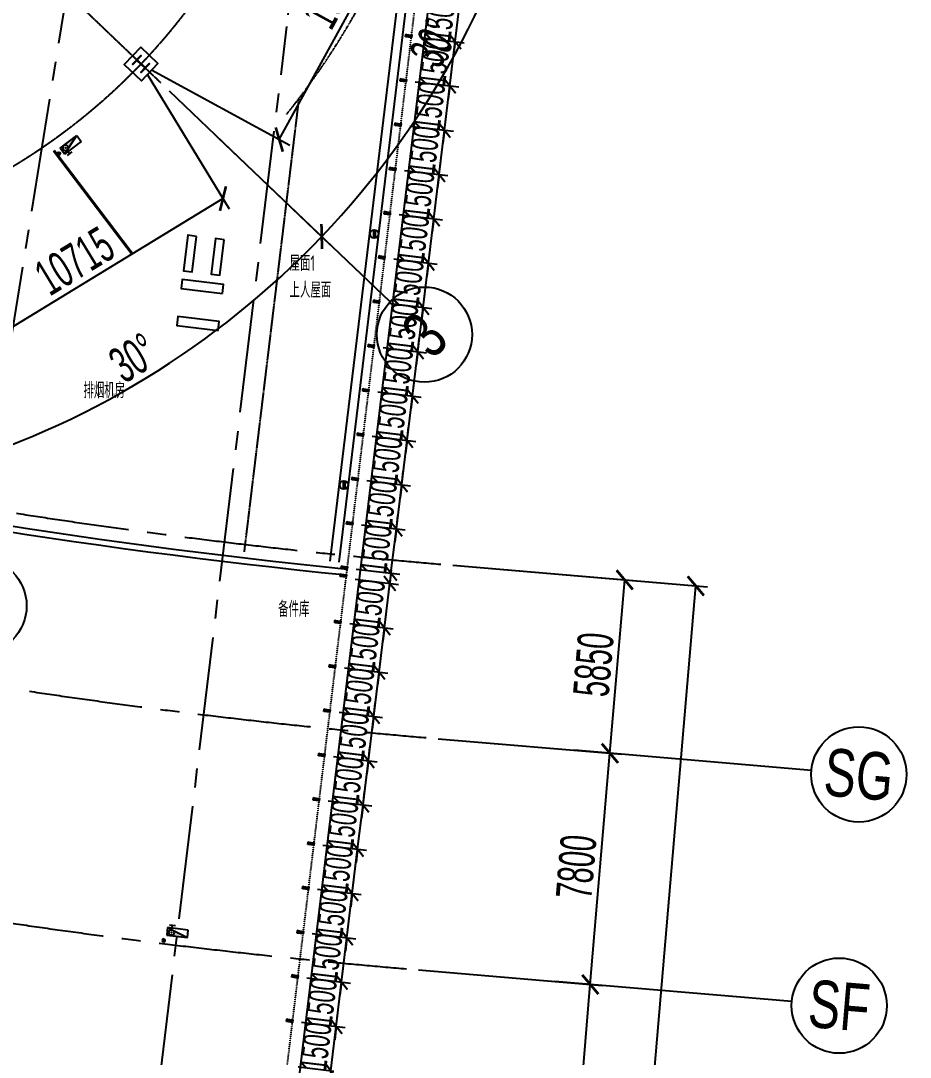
# Model space of a CAD drawing. Extents: x -668578 to 2331563, y -1202445 to 1620273.
# Drawn here: x 568877 to 598792, y 67310 to 102154 of the extents above; entities that cross this region are included whole.
import ezdxf
from ezdxf.enums import TextEntityAlignment as Align

# ---------------------------------------------------------------- set-up
doc = ezdxf.new("R2010")
doc.units = 0
for name, pattern in [('CENTER2', [28.575, 19.05, -3.175, 3.175, -3.175]), ('CONTINOUS', [0]), ('DASH', [0.35, 0.25, -0.1]), ('DOT2', [0.125, 0, -0.125]), ('DOTE', [2.42, 2, -0.2, 0.02, -0.2])]:
    doc.linetypes.add(name, pattern=pattern)
doc.layers.get('0').update_dxf_attribs({"color": 8})
doc.layers.get('Defpoints').update_dxf_attribs({"color": 8})
for name, color, linetype in [('#标注', 8, 'Continuous'), ('#轴线', 8, 'CENTER2'), ('A-AL', 8, 'Continuous'), ('A-COLS-PLAN-S', 8, 'Continuous'), ('A-FLOR-OTLN', 8, 'DOT2'), ('A-ROOF-DRAN', 8, 'Continuous'), ('A-WIND-FRAM', 8, 'Continuous'), ('C-AXIS', 8, 'DOTE'), ('dim', 8, 'Continuous'), ('EQUIP_雨水斗', 8, 'Continuous'), ('WINDOW', 8, 'Continuous'), ('外轮廓', 8, 'Continuous'), ('建-文字', 8, 'Continuous'), ('暖-消防-挡烟垂壁', 8, 'Continuous'), ('暖-设备-基础', 8, 'Continuous'), ('水-消防-消火栓', 8, 'Continuous'), ('水-消防-消火栓-标识', 8, 'Continuous')]:
    doc.layers.add(name, color=color, linetype=linetype)
doc.styles.add('JHZX', font='jrs.shx', dxfattribs={"width": 0.6, "bigfont": 'jhz.shx'})
doc.styles.add('XD2008', font='xd-hzs.shx', dxfattribs={"width": 0.7, "bigfont": 'xd-hztxt.shx'})
doc.dimstyles.new('JZBZ-300', dxfattribs={"dimscale": 300, "dimtxt": 3, "dimasz": 1.5, "dimexe": 1, "dimexo": 1, "dimgap": 0.5, "dimtad": 1, "dimdec": 0, "dimdsep": 46, "dimtxsty": 'JHZX', "dimblk1": 'ARCHTICK', "dimblk2": 'ARCHTICK', "dimsah": 1, "dimcen": 0, "dimclrd": 1, "dimclre": 1, "dimclrt": 2, "dimazin": 2, "dimtfac": 1, "dimtdec": 0, "dimtix": 1, "dimtmove": 0, "dimatfit": 3, "dimfxl": 0, "dimtolj": 1, "dimlwd": -1, "dimlwe": -1, "dimarcsym": 0})
doc.dimstyles.new('JZBZ-400', dxfattribs={"dimscale": 400, "dimtxt": 3, "dimasz": 1.5, "dimexe": 1, "dimexo": 1, "dimgap": 0.5, "dimtad": 1, "dimdec": 0, "dimdsep": 46, "dimtxsty": 'JHZX', "dimblk1": 'ARCHTICK', "dimblk2": 'ARCHTICK', "dimsah": 1, "dimcen": 0, "dimclrd": 1, "dimclre": 1, "dimclrt": 2, "dimazin": 2, "dimtfac": 1, "dimtdec": 0, "dimtix": 1, "dimtmove": 0, "dimatfit": 3, "dimfxl": 0, "dimtolj": 1, "dimlwd": -1, "dimlwe": -1, "dimarcsym": 0})

# ---------------------------------------------------------------- blocks, each defined once
blk = doc.blocks.new('_ARCHTICK')
at = {"color": 0, "linetype": 'ByBlock', "const_width": 0.15}
blk.add_lwpolyline([(-0.5, -0.5), (0.5, 0.5)], dxfattribs=at)
blk = doc.blocks.new('*D2918')
at = {"layer": '#标注', "ltscale": 300, "transparency": 16777216}
for p, q in [((52517, 44290), (60086, 50671)), ((174425, -21557), (175612, -11729))]:
    blk.add_line(p, q, dxfattribs=at)
blk.add_arc((197092, 166179), 179600, 220.13382, 263.11563, dxfattribs=at)
at = {"layer": 'Defpoints', "color": 0, "ltscale": 300, "transparency": 16777216}
for p in [(197092, 166179), (52212, 44032), (92699, 20035), (174378, -21955)]:
    blk.add_point(p, dxfattribs=at)
at = {"layer": '#标注', "ltscale": 300, "transparency": 16777216, "xscale": 600, "yscale": 600, "zscale": 600}
for p, rotation in [((59781, 50414), 130.1338192809486), ((175564, -12126), 353.1156299250185)]:
    blk.add_blockref('_ARCHTICK', p, dxfattribs=dict(at, rotation=rotation))
at = {"layer": '#标注', "ltscale": 300, "transparency": 16777216, "insert": (112118, 8861), "char_height": 1200, "attachment_point": 5, "rotation": 331.6247, "style": 'JHZX'}
blk.add_mtext('\\A1;42.98°', dxfattribs=at)
blk = doc.blocks.new('*D2938')
at = {"layer": '#标注', "ltscale": 300, "transparency": 16777216}
for p, q in [((167033, -20516), (168225, -13112)), ((174425, -21557), (175324, -14111))]:
    blk.add_line(p, q, dxfattribs=at)
blk.add_arc((197092, 166179), 182000, 260.85343, 263.11563, dxfattribs=at)
at = {"layer": 'Defpoints', "color": 0, "ltscale": 300, "transparency": 16777216}
for p in [(197092, 166179), (170529, -13872), (166969, -20911), (174378, -21955)]:
    blk.add_point(p, dxfattribs=at)
at = {"layer": '#标注', "ltscale": 300, "transparency": 16777216, "xscale": 600, "yscale": 600, "zscale": 600}
for p, rotation in [((168161, -13507), 170.8534291851998), ((175277, -14509), 353.115629925021)]:
    blk.add_blockref('_ARCHTICK', p, dxfattribs=dict(at, rotation=rotation))
at = {"layer": '#标注', "ltscale": 300, "transparency": 16777216, "insert": (171826, -13251), "char_height": 1200, "attachment_point": 5, "rotation": 351.9845, "style": 'JHZX'}
blk.add_mtext('\\A1;2.26°', dxfattribs=at)
blk = doc.blocks.new('*D2975')
at = {"layer": '#标注', "ltscale": 300, "transparency": 16777216}
for p, q in [((179960, -40061), (188529, -40789)), ((183823, -91423), (188130, -40755)), ((175652, -90728), (184221, -91457))]:
    blk.add_line(p, q, dxfattribs=at)
at = {"layer": 'Defpoints', "color": 0, "ltscale": 300, "transparency": 16777216}
for p in [(179561, -40027), (188130, -40755), (175254, -90694)]:
    blk.add_point(p, dxfattribs=at)
at = {"layer": '#标注', "ltscale": 300, "transparency": 16777216, "xscale": 600, "yscale": 600, "zscale": 600}
for p, rotation in [((188130, -40755), 85.14058418481615), ((183823, -91423), 265.1405841848161)]:
    blk.add_blockref('_ARCHTICK', p, dxfattribs=dict(at, rotation=rotation))
at = {"layer": '#标注', "ltscale": 300, "transparency": 16777216, "insert": (185179, -66021), "char_height": 1200, "attachment_point": 5, "rotation": 85.1406, "style": 'JHZX'}
blk.add_mtext('\\A1;50850', dxfattribs=at)
blk = doc.blocks.new('*D2955')
at = {"layer": '#标注', "ltscale": 300, "transparency": 16777216}
for p, q in [((178803, -53662), (184981, -54187)), ((183922, -61925), (184583, -54153)), ((178143, -61434), (184320, -61959))]:
    blk.add_line(p, q, dxfattribs=at)
at = {"layer": 'Defpoints', "color": 0, "ltscale": 300, "transparency": 16777216}
for p in [(178405, -53628), (184583, -54153), (177744, -61400)]:
    blk.add_point(p, dxfattribs=at)
at = {"layer": '#标注', "ltscale": 300, "transparency": 16777216, "xscale": 600, "yscale": 600, "zscale": 600}
for p, rotation in [((184583, -54153), 85.14058418481656), ((183922, -61925), 265.1405841848165)]:
    blk.add_blockref('_ARCHTICK', p, dxfattribs=dict(at, rotation=rotation))
at = {"layer": '#标注', "ltscale": 300, "transparency": 16777216, "insert": (183455, -57971), "char_height": 1200, "attachment_point": 5, "rotation": 85.1406, "style": 'JHZX'}
blk.add_mtext('\\A1;7800', dxfattribs=at)
blk = doc.blocks.new('*D2956')
at = {"layer": '#标注', "ltscale": 300, "transparency": 16777216}
for p, q in [((179464, -45890), (185642, -46415)), ((184583, -54153), (185243, -46381)), ((178803, -53662), (184981, -54187))]:
    blk.add_line(p, q, dxfattribs=at)
at = {"layer": 'Defpoints', "color": 0, "ltscale": 300, "transparency": 16777216}
for p in [(179066, -45856), (185243, -46381), (178405, -53628)]:
    blk.add_point(p, dxfattribs=at)
at = {"layer": '#标注', "ltscale": 300, "transparency": 16777216, "xscale": 600, "yscale": 600, "zscale": 600}
for p, rotation in [((185243, -46381), 85.14058418481542), ((184583, -54153), 265.1405841848155)]:
    blk.add_blockref('_ARCHTICK', p, dxfattribs=dict(at, rotation=rotation))
at = {"layer": '#标注', "ltscale": 300, "transparency": 16777216, "insert": (184116, -50199), "char_height": 1200, "attachment_point": 5, "rotation": 85.1406, "style": 'JHZX'}
blk.add_mtext('\\A1;7800', dxfattribs=at)
blk = doc.blocks.new('*D2957')
at = {"layer": '#标注', "ltscale": 300, "transparency": 16777216}
for p, q in [((179960, -40061), (186137, -40586)), ((185243, -46381), (185739, -40552)), ((179464, -45890), (185642, -46415))]:
    blk.add_line(p, q, dxfattribs=at)
at = {"layer": 'Defpoints', "color": 0, "ltscale": 300, "transparency": 16777216}
for p in [(179561, -40027), (185739, -40552), (179066, -45856)]:
    blk.add_point(p, dxfattribs=at)
at = {"layer": '#标注', "ltscale": 300, "transparency": 16777216, "xscale": 600, "yscale": 600, "zscale": 600}
for p, rotation in [((185739, -40552), 85.14058418481733), ((185243, -46381), 265.1405841848173)]:
    blk.add_blockref('_ARCHTICK', p, dxfattribs=dict(at, rotation=rotation))
at = {"layer": '#标注', "ltscale": 300, "transparency": 16777216, "insert": (184694, -43399), "char_height": 1200, "attachment_point": 5, "rotation": 85.1406, "style": 'JHZX'}
blk.add_mtext('\\A1;5850', dxfattribs=at)
blk = doc.blocks.new('*U2976')
at = {"linetype": 'ByBlock'}
blk.add_line((20, 0), (0, 0), dxfattribs=at)
blk.add_circle((24, 0), 4, dxfattribs=at)
at = {"color": 253, "linetype": 'ByBlock', "style": 'JHZX', "width": 0.75}
blk.add_attdef('AXES', text='', height=4, dxfattribs=at).set_placement((24, 0), align=Align.MIDDLE_CENTER)
blk = doc.blocks.new('*U2924')
at = {"linetype": 'ByBlock'}
blk.add_line((0, -20), (0, 0), dxfattribs=at)
blk.add_circle((0, -24), 4, dxfattribs=at)
at = {"color": 253, "linetype": 'ByBlock', "style": 'JHZX', "width": 0.75}
blk.add_attdef('AXES', text='', height=4, dxfattribs=at).set_placement((0, -24), align=Align.MIDDLE_CENTER)
blk = doc.blocks.new('*D2978')
at = {"layer": '#标注', "ltscale": 300, "transparency": 16777216}
for p, q in [((170416, -24107), (175840, -29286)), ((160688, -30028), (162797, -37226))]:
    blk.add_line(p, q, dxfattribs=at)
blk.add_arc((154503, -8916), 29100, 286.329, 316.329, dxfattribs=at)
at = {"layer": 'Defpoints', "color": 0, "ltscale": 300, "transparency": 16777216}
for p in [(154503, -8916), (170126, -23831), (160576, -29644), (167409, -34997)]:
    blk.add_point(p, dxfattribs=at)
at = {"layer": '#标注', "ltscale": 300, "transparency": 16777216, "xscale": 600, "yscale": 600, "zscale": 600}
for p, rotation in [((175551, -29010), 46.32902802312653), ((162684, -36842), 196.3290280231278)]:
    blk.add_blockref('_ARCHTICK', p, dxfattribs=dict(at, rotation=rotation))
at = {"layer": '#标注', "ltscale": 300, "transparency": 16777216, "insert": (169217, -33089), "char_height": 1200, "attachment_point": 5, "rotation": 31.329, "style": 'JHZX'}
blk.add_mtext('\\A1;30°', dxfattribs=at)
blk = doc.blocks.new('*D2942')
at = {"layer": '#标注', "ltscale": 300, "transparency": 16777216}
for p, q in [((175879, -14115), (183167, -15888)), ((170416, -24107), (175840, -29286))]:
    blk.add_line(p, q, dxfattribs=at)
blk.add_arc((154503, -8916), 29100, 316.329, 346.329, dxfattribs=at)
at = {"layer": 'Defpoints', "color": 0, "ltscale": 300, "transparency": 16777216}
for p in [(154503, -8916), (175491, -14021), (170126, -23831), (178721, -25049)]:
    blk.add_point(p, dxfattribs=at)
at = {"layer": '#标注', "ltscale": 300, "transparency": 16777216, "xscale": 600, "yscale": 600, "zscale": 600}
for p, rotation in [((182778, -15793), 76.3290280231253), ((175551, -29010), 226.3290280231266)]:
    blk.add_blockref('_ARCHTICK', p, dxfattribs=dict(at, rotation=rotation))
at = {"layer": '#标注', "ltscale": 300, "transparency": 16777216, "insert": (179333, -22493), "char_height": 1200, "attachment_point": 5, "rotation": 61.329, "style": 'JHZX'}
blk.add_mtext('\\A1;30°', dxfattribs=at)
blk = doc.blocks.new('*D2989')
at = {"layer": '#标注', "ltscale": 300, "transparency": 16777216}
for p, q in [((169683, -23551), (172437, -28076)), ((163077, -33305), (172229, -27734)), ((160530, -29122), (163285, -33647))]:
    blk.add_line(p, q, dxfattribs=at)
at = {"layer": 'Defpoints', "color": 0, "ltscale": 300, "transparency": 16777216}
for p in [(169475, -23209), (172229, -27734), (160322, -28781)]:
    blk.add_point(p, dxfattribs=at)
at = {"layer": '#标注', "ltscale": 300, "transparency": 16777216, "xscale": 600, "yscale": 600, "zscale": 600}
for p, rotation in [((172229, -27734), 31.32902802313587), ((163077, -33305), 211.3290280231358)]:
    blk.add_blockref('_ARCHTICK', p, dxfattribs=dict(at, rotation=rotation))
at = {"layer": '#标注', "ltscale": 300, "transparency": 16777216, "insert": (167237, -29836), "char_height": 1200, "attachment_point": 5, "rotation": 31.329, "style": 'JHZX'}
blk.add_mtext('\\A1;10715', dxfattribs=at)
blk = doc.blocks.new('*D2980')
at = {"layer": '#标注', "ltscale": 300, "transparency": 16777216}
for p, q in [((174967, -14000), (179615, -16541)), ((174123, -25751), (179264, -16349)), ((169826, -23401), (174474, -25942))]:
    blk.add_line(p, q, dxfattribs=at)
at = {"layer": 'Defpoints', "color": 0, "ltscale": 300, "transparency": 16777216}
for p in [(174616, -13808), (179264, -16349), (169475, -23209)]:
    blk.add_point(p, dxfattribs=at)
at = {"layer": '#标注', "ltscale": 300, "transparency": 16777216, "xscale": 600, "yscale": 600, "zscale": 600}
for p, rotation in [((179264, -16349), 61.32902802313133), ((174123, -25751), 241.3290280231313)]:
    blk.add_blockref('_ARCHTICK', p, dxfattribs=dict(at, rotation=rotation))
at = {"layer": '#标注', "ltscale": 300, "transparency": 16777216, "insert": (175991, -20666), "char_height": 1200, "attachment_point": 5, "rotation": 61.329, "style": 'JHZX'}
blk.add_mtext('\\A1;10715', dxfattribs=at)
blk = doc.blocks.new('*D1934')
at = {"layer": '#标注', "color": 1, "ltscale": 300, "transparency": 16777216}
for p, q in [((579488, 68348), (579542, 68794)), ((578321, 68489), (579786, 68312)), ((579309, 66858), (579488, 68348)), ((578141, 66999), (579606, 66822)), ((579309, 66858), (579255, 66412))]:
    blk.add_line(p, q, dxfattribs=at)
at = {"layer": 'Defpoints', "color": 0, "ltscale": 300, "transparency": 16777216}
for p in [(578023, 68524), (579488, 68348), (577843, 67035)]:
    blk.add_point(p, dxfattribs=at)
at = {"layer": '#标注', "color": 1, "ltscale": 300, "transparency": 16777216, "xscale": 450, "yscale": 450, "zscale": 450}
for p, rotation in [((579488, 68348), 263.1156299249039), ((579309, 66858), 83.1156299249039)]:
    blk.add_blockref('_ARCHTICK', p, dxfattribs=dict(at, rotation=rotation))
at = {"layer": '#标注', "color": 2, "ltscale": 300, "transparency": 16777216, "insert": (578803, 67675), "char_height": 900, "attachment_point": 5, "rotation": 83.1156, "style": 'JHZX'}
blk.add_mtext('\\A1;1500', dxfattribs=at)
blk = doc.blocks.new('*D1935')
at = {"layer": '#标注', "color": 1, "ltscale": 300, "transparency": 16777216}
for p, q in [((579668, 69837), (579722, 70283)), ((578501, 69978), (579966, 69801)), ((579489, 68348), (579668, 69837)), ((578321, 68488), (579786, 68312)), ((579489, 68348), (579435, 67901))]:
    blk.add_line(p, q, dxfattribs=at)
at = {"layer": 'Defpoints', "color": 0, "ltscale": 300, "transparency": 16777216}
for p in [(578203, 70014), (579668, 69837), (578023, 68524)]:
    blk.add_point(p, dxfattribs=at)
at = {"layer": '#标注', "color": 1, "ltscale": 300, "transparency": 16777216, "xscale": 450, "yscale": 450, "zscale": 450}
for p, rotation in [((579668, 69837), 263.1156299249039), ((579489, 68348), 83.1156299249039)]:
    blk.add_blockref('_ARCHTICK', p, dxfattribs=dict(at, rotation=rotation))
at = {"layer": '#标注', "color": 2, "ltscale": 300, "transparency": 16777216, "insert": (578983, 69164), "char_height": 900, "attachment_point": 5, "rotation": 83.1156, "style": 'JHZX'}
blk.add_mtext('\\A1;1500', dxfattribs=at)
blk = doc.blocks.new('*D1936')
at = {"layer": '#标注', "color": 1, "ltscale": 300, "transparency": 16777216}
for p, q in [((578681, 71467), (580146, 71290)), ((579848, 71326), (579902, 71773)), ((579668, 69837), (579848, 71326)), ((578501, 69978), (579966, 69801)), ((579668, 69837), (579614, 69390))]:
    blk.add_line(p, q, dxfattribs=at)
at = {"layer": 'Defpoints', "color": 0, "ltscale": 300, "transparency": 16777216}
for p in [(578383, 71503), (579848, 71326), (578203, 70014)]:
    blk.add_point(p, dxfattribs=at)
at = {"layer": '#标注', "color": 1, "ltscale": 300, "transparency": 16777216, "xscale": 450, "yscale": 450, "zscale": 450}
for p, rotation in [((579848, 71326), 263.1156299249039), ((579668, 69837), 83.1156299249039)]:
    blk.add_blockref('_ARCHTICK', p, dxfattribs=dict(at, rotation=rotation))
at = {"layer": '#标注', "color": 2, "ltscale": 300, "transparency": 16777216, "insert": (579163, 70653), "char_height": 900, "attachment_point": 5, "rotation": 83.1156, "style": 'JHZX'}
blk.add_mtext('\\A1;1500', dxfattribs=at)
blk = doc.blocks.new('*D1966')
at = {"layer": '#标注', "color": 1, "ltscale": 300, "transparency": 16777216}
for p, q in [((580028, 72815), (580082, 73262)), ((578861, 72956), (580326, 72779)), ((579848, 71326), (580028, 72815)), ((578681, 71467), (580146, 71290)), ((579848, 71326), (579794, 70879))]:
    blk.add_line(p, q, dxfattribs=at)
at = {"layer": 'Defpoints', "color": 0, "ltscale": 300, "transparency": 16777216}
for p in [(578563, 72992), (580028, 72815), (578383, 71503)]:
    blk.add_point(p, dxfattribs=at)
at = {"layer": '#标注', "color": 1, "ltscale": 300, "transparency": 16777216, "xscale": 450, "yscale": 450, "zscale": 450}
for p, rotation in [((580028, 72815), 263.1156299249039), ((579848, 71326), 83.1156299249039)]:
    blk.add_blockref('_ARCHTICK', p, dxfattribs=dict(at, rotation=rotation))
at = {"layer": '#标注', "color": 2, "ltscale": 300, "transparency": 16777216, "insert": (579343, 72142), "char_height": 900, "attachment_point": 5, "rotation": 83.1156, "style": 'JHZX'}
blk.add_mtext('\\A1;1500', dxfattribs=at)
blk = doc.blocks.new('*D1967')
at = {"layer": '#标注', "color": 1, "ltscale": 300, "transparency": 16777216}
for p, q in [((580208, 74304), (580262, 74751)), ((579041, 74445), (580506, 74268)), ((580028, 72815), (580208, 74304)), ((578861, 72956), (580326, 72779)), ((580028, 72815), (579974, 72368))]:
    blk.add_line(p, q, dxfattribs=at)
at = {"layer": 'Defpoints', "color": 0, "ltscale": 300, "transparency": 16777216}
for p in [(578743, 74481), (580208, 74304), (578563, 72992)]:
    blk.add_point(p, dxfattribs=at)
at = {"layer": '#标注', "color": 1, "ltscale": 300, "transparency": 16777216, "xscale": 450, "yscale": 450, "zscale": 450}
for p, rotation in [((580208, 74304), 263.1156299249039), ((580028, 72815), 83.1156299249039)]:
    blk.add_blockref('_ARCHTICK', p, dxfattribs=dict(at, rotation=rotation))
at = {"layer": '#标注', "color": 2, "ltscale": 300, "transparency": 16777216, "insert": (579522, 73632), "char_height": 900, "attachment_point": 5, "rotation": 83.1156, "style": 'JHZX'}
blk.add_mtext('\\A1;1500', dxfattribs=at)
blk = doc.blocks.new('*D1968')
at = {"layer": '#标注', "color": 1, "ltscale": 300, "transparency": 16777216}
for p, q in [((580388, 75793), (580442, 76240)), ((579221, 75934), (580686, 75757)), ((580208, 74304), (580388, 75793)), ((579041, 74445), (580506, 74268)), ((580208, 74304), (580154, 73857))]:
    blk.add_line(p, q, dxfattribs=at)
at = {"layer": 'Defpoints', "color": 0, "ltscale": 300, "transparency": 16777216}
for p in [(578923, 75970), (580388, 75793), (578743, 74481)]:
    blk.add_point(p, dxfattribs=at)
at = {"layer": '#标注', "color": 1, "ltscale": 300, "transparency": 16777216, "xscale": 450, "yscale": 450, "zscale": 450}
for p, rotation in [((580388, 75793), 263.1156299249039), ((580208, 74304), 83.1156299249039)]:
    blk.add_blockref('_ARCHTICK', p, dxfattribs=dict(at, rotation=rotation))
at = {"layer": '#标注', "color": 2, "ltscale": 300, "transparency": 16777216, "insert": (579702, 75121), "char_height": 900, "attachment_point": 5, "rotation": 83.1156, "style": 'JHZX'}
blk.add_mtext('\\A1;1500', dxfattribs=at)
blk = doc.blocks.new('*D1969')
at = {"layer": '#标注', "color": 1, "ltscale": 300, "transparency": 16777216}
for p, q in [((580568, 77283), (580622, 77729)), ((579401, 77424), (580866, 77247)), ((580388, 75793), (580568, 77283)), ((579221, 75934), (580686, 75757)), ((580388, 75793), (580334, 75347))]:
    blk.add_line(p, q, dxfattribs=at)
at = {"layer": 'Defpoints', "color": 0, "ltscale": 300, "transparency": 16777216}
for p in [(579103, 77459), (580568, 77283), (578923, 75970)]:
    blk.add_point(p, dxfattribs=at)
at = {"layer": '#标注', "color": 1, "ltscale": 300, "transparency": 16777216, "xscale": 450, "yscale": 450, "zscale": 450}
for p, rotation in [((580568, 77283), 263.1156299249039), ((580388, 75793), 83.1156299249039)]:
    blk.add_blockref('_ARCHTICK', p, dxfattribs=dict(at, rotation=rotation))
at = {"layer": '#标注', "color": 2, "ltscale": 300, "transparency": 16777216, "insert": (579882, 76610), "char_height": 900, "attachment_point": 5, "rotation": 83.1156, "style": 'JHZX'}
blk.add_mtext('\\A1;1500', dxfattribs=at)
blk = doc.blocks.new('*D1970')
at = {"layer": '#标注', "color": 1, "ltscale": 300, "transparency": 16777216}
for p, q in [((580748, 78772), (580802, 79219)), ((579581, 78913), (581046, 78736)), ((580568, 77283), (580748, 78772)), ((579401, 77424), (580866, 77247)), ((580568, 77283), (580514, 76836))]:
    blk.add_line(p, q, dxfattribs=at)
at = {"layer": 'Defpoints', "color": 0, "ltscale": 300, "transparency": 16777216}
for p in [(579283, 78949), (580748, 78772), (579103, 77459)]:
    blk.add_point(p, dxfattribs=at)
at = {"layer": '#标注', "color": 1, "ltscale": 300, "transparency": 16777216, "xscale": 450, "yscale": 450, "zscale": 450}
for p, rotation in [((580748, 78772), 263.1156299249039), ((580568, 77283), 83.1156299249039)]:
    blk.add_blockref('_ARCHTICK', p, dxfattribs=dict(at, rotation=rotation))
at = {"layer": '#标注', "color": 2, "ltscale": 300, "transparency": 16777216, "insert": (580062, 78099), "char_height": 900, "attachment_point": 5, "rotation": 83.1156, "style": 'JHZX'}
blk.add_mtext('\\A1;1500', dxfattribs=at)
blk = doc.blocks.new('*D1971')
at = {"layer": '#标注', "color": 1, "ltscale": 300, "transparency": 16777216}
for p, q in [((580928, 80261), (580982, 80708)), ((579760, 80402), (581226, 80225)), ((580748, 78772), (580928, 80261)), ((579581, 78913), (581046, 78736)), ((580748, 78772), (580694, 78325))]:
    blk.add_line(p, q, dxfattribs=at)
at = {"layer": 'Defpoints', "color": 0, "ltscale": 300, "transparency": 16777216}
for p in [(579463, 80438), (580928, 80261), (579283, 78949)]:
    blk.add_point(p, dxfattribs=at)
at = {"layer": '#标注', "color": 1, "ltscale": 300, "transparency": 16777216, "xscale": 450, "yscale": 450, "zscale": 450}
for p, rotation in [((580928, 80261), 263.1156299249039), ((580748, 78772), 83.1156299249039)]:
    blk.add_blockref('_ARCHTICK', p, dxfattribs=dict(at, rotation=rotation))
at = {"layer": '#标注', "color": 2, "ltscale": 300, "transparency": 16777216, "insert": (580242, 79588), "char_height": 900, "attachment_point": 5, "rotation": 83.1156, "style": 'JHZX'}
blk.add_mtext('\\A1;1500', dxfattribs=at)
blk = doc.blocks.new('*D1972')
at = {"layer": '#标注', "color": 1, "ltscale": 300, "transparency": 16777216}
for p, q in [((579940, 81891), (581406, 81714)), ((581108, 81750), (581162, 82197)), ((580928, 80261), (581108, 81750)), ((579761, 80402), (581226, 80225)), ((580928, 80261), (580874, 79814))]:
    blk.add_line(p, q, dxfattribs=at)
at = {"layer": 'Defpoints', "color": 0, "ltscale": 300, "transparency": 16777216}
for p in [(579643, 81927), (581108, 81750), (579463, 80438)]:
    blk.add_point(p, dxfattribs=at)
at = {"layer": '#标注', "color": 1, "ltscale": 300, "transparency": 16777216, "xscale": 450, "yscale": 450, "zscale": 450}
for p, rotation in [((581108, 81750), 263.1156299249039), ((580928, 80261), 83.1156299249039)]:
    blk.add_blockref('_ARCHTICK', p, dxfattribs=dict(at, rotation=rotation))
at = {"layer": '#标注', "color": 2, "ltscale": 300, "transparency": 16777216, "insert": (580422, 81077), "char_height": 900, "attachment_point": 5, "rotation": 83.1156, "style": 'JHZX'}
blk.add_mtext('\\A1;1500', dxfattribs=at)
blk = doc.blocks.new('*D1973')
at = {"layer": '#标注', "color": 1, "ltscale": 300, "transparency": 16777216}
for p, q in [((581288, 83239), (581342, 83686)), ((580120, 83380), (581585, 83203)), ((581108, 81750), (581288, 83239)), ((579940, 81891), (581406, 81714)), ((581108, 81750), (581054, 81303))]:
    blk.add_line(p, q, dxfattribs=at)
at = {"layer": 'Defpoints', "color": 0, "ltscale": 300, "transparency": 16777216}
for p in [(579822, 83416), (581288, 83239), (579643, 81927)]:
    blk.add_point(p, dxfattribs=at)
at = {"layer": '#标注', "color": 1, "ltscale": 300, "transparency": 16777216, "xscale": 450, "yscale": 450, "zscale": 450}
for p, rotation in [((581288, 83239), 263.1156299249039), ((581108, 81750), 83.1156299249039)]:
    blk.add_blockref('_ARCHTICK', p, dxfattribs=dict(at, rotation=rotation))
at = {"layer": '#标注', "color": 2, "ltscale": 300, "transparency": 16777216, "insert": (580602, 82567), "char_height": 900, "attachment_point": 5, "rotation": 83.1156, "style": 'JHZX'}
blk.add_mtext('\\A1;1500', dxfattribs=at)
blk = doc.blocks.new('*D1974')
at = {"layer": '#标注', "color": 1, "ltscale": 300, "transparency": 16777216}
for p, q in [((581509, 85071), (581563, 85518)), ((580342, 85212), (581807, 85035)), ((581329, 83582), (581509, 85071)), ((580162, 83723), (581627, 83546)), ((581329, 83582), (581275, 83135))]:
    blk.add_line(p, q, dxfattribs=at)
at = {"layer": 'Defpoints', "color": 0, "ltscale": 300, "transparency": 16777216}
for p in [(580044, 85248), (581509, 85071), (579864, 83759)]:
    blk.add_point(p, dxfattribs=at)
at = {"layer": '#标注', "color": 1, "ltscale": 300, "transparency": 16777216, "xscale": 450, "yscale": 450, "zscale": 450}
for p, rotation in [((581509, 85071), 263.1156299249039), ((581329, 83582), 83.1156299249039)]:
    blk.add_blockref('_ARCHTICK', p, dxfattribs=dict(at, rotation=rotation))
at = {"layer": '#标注', "color": 2, "ltscale": 300, "transparency": 16777216, "insert": (580823, 84398), "char_height": 900, "attachment_point": 5, "rotation": 83.1156, "style": 'JHZX'}
blk.add_mtext('\\A1;1500', dxfattribs=at)
blk = doc.blocks.new('*D1975')
at = {"layer": '#标注', "color": 1, "ltscale": 300, "transparency": 16777216}
for p, q in [((581689, 86560), (581743, 87007)), ((580521, 86701), (581987, 86524)), ((581509, 85071), (581689, 86560)), ((580342, 85212), (581807, 85035)), ((581509, 85071), (581455, 84624))]:
    blk.add_line(p, q, dxfattribs=at)
at = {"layer": 'Defpoints', "color": 0, "ltscale": 300, "transparency": 16777216}
for p in [(580224, 86737), (581689, 86560), (580044, 85248)]:
    blk.add_point(p, dxfattribs=at)
at = {"layer": '#标注', "color": 1, "ltscale": 300, "transparency": 16777216, "xscale": 450, "yscale": 450, "zscale": 450}
for p, rotation in [((581689, 86560), 263.1156299249039), ((581509, 85071), 83.1156299249039)]:
    blk.add_blockref('_ARCHTICK', p, dxfattribs=dict(at, rotation=rotation))
at = {"layer": '#标注', "color": 2, "ltscale": 300, "transparency": 16777216, "insert": (581003, 85887), "char_height": 900, "attachment_point": 5, "rotation": 83.1156, "style": 'JHZX'}
blk.add_mtext('\\A1;1500', dxfattribs=at)
blk = doc.blocks.new('*D1976')
at = {"layer": '#标注', "color": 1, "ltscale": 300, "transparency": 16777216}
for p, q in [((580701, 88190), (582167, 88013)), ((581869, 88049), (581923, 88496)), ((581689, 86560), (581869, 88049)), ((580522, 86701), (581987, 86524)), ((581689, 86560), (581635, 86113))]:
    blk.add_line(p, q, dxfattribs=at)
at = {"layer": 'Defpoints', "color": 0, "ltscale": 300, "transparency": 16777216}
for p in [(580404, 88226), (581869, 88049), (580224, 86737)]:
    blk.add_point(p, dxfattribs=at)
at = {"layer": '#标注', "color": 1, "ltscale": 300, "transparency": 16777216, "xscale": 450, "yscale": 450, "zscale": 450}
for p, rotation in [((581869, 88049), 263.1156299249039), ((581689, 86560), 83.1156299249039)]:
    blk.add_blockref('_ARCHTICK', p, dxfattribs=dict(at, rotation=rotation))
at = {"layer": '#标注', "color": 2, "ltscale": 300, "transparency": 16777216, "insert": (581183, 87377), "char_height": 900, "attachment_point": 5, "rotation": 83.1156, "style": 'JHZX'}
blk.add_mtext('\\A1;1500', dxfattribs=at)
blk = doc.blocks.new('*D1977')
at = {"layer": '#标注', "color": 1, "ltscale": 300, "transparency": 16777216}
for p, q in [((582049, 89538), (582103, 89985)), ((580881, 89679), (582346, 89502)), ((581869, 88049), (582049, 89538)), ((580702, 88190), (582167, 88013)), ((581869, 88049), (581815, 87602))]:
    blk.add_line(p, q, dxfattribs=at)
at = {"layer": 'Defpoints', "color": 0, "ltscale": 300, "transparency": 16777216}
for p in [(580583, 89715), (582049, 89538), (580404, 88226)]:
    blk.add_point(p, dxfattribs=at)
at = {"layer": '#标注', "color": 1, "ltscale": 300, "transparency": 16777216, "xscale": 450, "yscale": 450, "zscale": 450}
for p, rotation in [((582049, 89538), 263.1156299249039), ((581869, 88049), 83.1156299249039)]:
    blk.add_blockref('_ARCHTICK', p, dxfattribs=dict(at, rotation=rotation))
at = {"layer": '#标注', "color": 2, "ltscale": 300, "transparency": 16777216, "insert": (581363, 88866), "char_height": 900, "attachment_point": 5, "rotation": 83.1156, "style": 'JHZX'}
blk.add_mtext('\\A1;1500', dxfattribs=at)
blk = doc.blocks.new('*D1978')
at = {"layer": '#标注', "color": 1, "ltscale": 300, "transparency": 16777216}
for p, q in [((582229, 91028), (582282, 91474)), ((581061, 91169), (582526, 90992)), ((582049, 89538), (582229, 91028)), ((580881, 89679), (582347, 89502)), ((582049, 89538), (581995, 89092))]:
    blk.add_line(p, q, dxfattribs=at)
at = {"layer": 'Defpoints', "color": 0, "ltscale": 300, "transparency": 16777216}
for p in [(580763, 91204), (582229, 91028), (580584, 89715)]:
    blk.add_point(p, dxfattribs=at)
at = {"layer": '#标注', "color": 1, "ltscale": 300, "transparency": 16777216, "xscale": 450, "yscale": 450, "zscale": 450}
for p, rotation in [((582229, 91028), 263.1156299249039), ((582049, 89538), 83.1156299249039)]:
    blk.add_blockref('_ARCHTICK', p, dxfattribs=dict(at, rotation=rotation))
at = {"layer": '#标注', "color": 2, "ltscale": 300, "transparency": 16777216, "insert": (581543, 90355), "char_height": 900, "attachment_point": 5, "rotation": 83.1156, "style": 'JHZX'}
blk.add_mtext('\\A1;1500', dxfattribs=at)
blk = doc.blocks.new('*D1979')
at = {"layer": '#标注', "color": 1, "ltscale": 300, "transparency": 16777216}
for p, q in [((582408, 92517), (582462, 92964)), ((581241, 92658), (582706, 92481)), ((582229, 91028), (582408, 92517)), ((581061, 91168), (582527, 90992)), ((582229, 91028), (582175, 90581))]:
    blk.add_line(p, q, dxfattribs=at)
at = {"layer": 'Defpoints', "color": 0, "ltscale": 300, "transparency": 16777216}
for p in [(580943, 92694), (582408, 92517), (580764, 91204)]:
    blk.add_point(p, dxfattribs=at)
at = {"layer": '#标注', "color": 1, "ltscale": 300, "transparency": 16777216, "xscale": 450, "yscale": 450, "zscale": 450}
for p, rotation in [((582408, 92517), 263.1156299249039), ((582229, 91028), 83.1156299249039)]:
    blk.add_blockref('_ARCHTICK', p, dxfattribs=dict(at, rotation=rotation))
at = {"layer": '#标注', "color": 2, "ltscale": 300, "transparency": 16777216, "insert": (581723, 91844), "char_height": 900, "attachment_point": 5, "rotation": 83.1156, "style": 'JHZX'}
blk.add_mtext('\\A1;1500', dxfattribs=at)
blk = doc.blocks.new('*D1980')
at = {"layer": '#标注', "color": 1, "ltscale": 300, "transparency": 16777216}
for p, q in [((582588, 94006), (582642, 94453)), ((581421, 94147), (582886, 93970)), ((582409, 92517), (582588, 94006)), ((581241, 92658), (582706, 92481)), ((582409, 92517), (582355, 92070))]:
    blk.add_line(p, q, dxfattribs=at)
at = {"layer": 'Defpoints', "color": 0, "ltscale": 300, "transparency": 16777216}
for p in [(581123, 94183), (582588, 94006), (580943, 92694)]:
    blk.add_point(p, dxfattribs=at)
at = {"layer": '#标注', "color": 1, "ltscale": 300, "transparency": 16777216, "xscale": 450, "yscale": 450, "zscale": 450}
for p, rotation in [((582588, 94006), 263.1156299249039), ((582409, 92517), 83.1156299249039)]:
    blk.add_blockref('_ARCHTICK', p, dxfattribs=dict(at, rotation=rotation))
at = {"layer": '#标注', "color": 2, "ltscale": 300, "transparency": 16777216, "insert": (581903, 93333), "char_height": 900, "attachment_point": 5, "rotation": 83.1156, "style": 'JHZX'}
blk.add_mtext('\\A1;1500', dxfattribs=at)
blk = doc.blocks.new('*D1981')
at = {"layer": '#标注', "color": 1, "ltscale": 300, "transparency": 16777216}
for p, q in [((582768, 95495), (582822, 95942)), ((581601, 95636), (583066, 95459)), ((582589, 94006), (582768, 95495)), ((581421, 94147), (582886, 93970)), ((582589, 94006), (582535, 93559))]:
    blk.add_line(p, q, dxfattribs=at)
at = {"layer": 'Defpoints', "color": 0, "ltscale": 300, "transparency": 16777216}
for p in [(581303, 95672), (582768, 95495), (581123, 94183)]:
    blk.add_point(p, dxfattribs=at)
at = {"layer": '#标注', "color": 1, "ltscale": 300, "transparency": 16777216, "xscale": 450, "yscale": 450, "zscale": 450}
for p, rotation in [((582768, 95495), 263.1156299249039), ((582589, 94006), 83.1156299249039)]:
    blk.add_blockref('_ARCHTICK', p, dxfattribs=dict(at, rotation=rotation))
at = {"layer": '#标注', "color": 2, "ltscale": 300, "transparency": 16777216, "insert": (582083, 94822), "char_height": 900, "attachment_point": 5, "rotation": 83.1156, "style": 'JHZX'}
blk.add_mtext('\\A1;1500', dxfattribs=at)
blk = doc.blocks.new('*D1982')
at = {"layer": '#标注', "color": 1, "ltscale": 300, "transparency": 16777216}
for p, q in [((582948, 96984), (583002, 97431)), ((581781, 97125), (583246, 96948)), ((582768, 95495), (582948, 96984)), ((581601, 95636), (583066, 95459)), ((582768, 95495), (582714, 95048))]:
    blk.add_line(p, q, dxfattribs=at)
at = {"layer": 'Defpoints', "color": 0, "ltscale": 300, "transparency": 16777216}
for p in [(581483, 97161), (582948, 96984), (581303, 95672)]:
    blk.add_point(p, dxfattribs=at)
at = {"layer": '#标注', "color": 1, "ltscale": 300, "transparency": 16777216, "xscale": 450, "yscale": 450, "zscale": 450}
for p, rotation in [((582948, 96984), 263.1156299249039), ((582768, 95495), 83.1156299249039)]:
    blk.add_blockref('_ARCHTICK', p, dxfattribs=dict(at, rotation=rotation))
at = {"layer": '#标注', "color": 2, "ltscale": 300, "transparency": 16777216, "insert": (582263, 96312), "char_height": 900, "attachment_point": 5, "rotation": 83.1156, "style": 'JHZX'}
blk.add_mtext('\\A1;1500', dxfattribs=at)
blk = doc.blocks.new('*D1983')
at = {"layer": '#标注', "color": 1, "ltscale": 300, "transparency": 16777216}
for p, q in [((581961, 98614), (583426, 98437)), ((583128, 98473), (583182, 98920)), ((582948, 96984), (583128, 98473)), ((581781, 97125), (583246, 96948)), ((582948, 96984), (582894, 96537))]:
    blk.add_line(p, q, dxfattribs=at)
at = {"layer": 'Defpoints', "color": 0, "ltscale": 300, "transparency": 16777216}
for p in [(581663, 98650), (583128, 98473), (581483, 97161)]:
    blk.add_point(p, dxfattribs=at)
at = {"layer": '#标注', "color": 1, "ltscale": 300, "transparency": 16777216, "xscale": 450, "yscale": 450, "zscale": 450}
for p, rotation in [((583128, 98473), 263.1156299249039), ((582948, 96984), 83.1156299249039)]:
    blk.add_blockref('_ARCHTICK', p, dxfattribs=dict(at, rotation=rotation))
at = {"layer": '#标注', "color": 2, "ltscale": 300, "transparency": 16777216, "insert": (582443, 97801), "char_height": 900, "attachment_point": 5, "rotation": 83.1156, "style": 'JHZX'}
blk.add_mtext('\\A1;1500', dxfattribs=at)
blk = doc.blocks.new('*D1984')
at = {"layer": '#标注', "color": 1, "ltscale": 300, "transparency": 16777216}
for p, q in [((583308, 99963), (583362, 100409)), ((582141, 100104), (583606, 99927)), ((583128, 98473), (583308, 99963)), ((581961, 98614), (583426, 98437)), ((583128, 98473), (583074, 98027))]:
    blk.add_line(p, q, dxfattribs=at)
at = {"layer": 'Defpoints', "color": 0, "ltscale": 300, "transparency": 16777216}
for p in [(581843, 100139), (583308, 99963), (581663, 98650)]:
    blk.add_point(p, dxfattribs=at)
at = {"layer": '#标注', "color": 1, "ltscale": 300, "transparency": 16777216, "xscale": 450, "yscale": 450, "zscale": 450}
for p, rotation in [((583308, 99963), 263.1156299249039), ((583128, 98473), 83.1156299249039)]:
    blk.add_blockref('_ARCHTICK', p, dxfattribs=dict(at, rotation=rotation))
at = {"layer": '#标注', "color": 2, "ltscale": 300, "transparency": 16777216, "insert": (582622, 99290), "char_height": 900, "attachment_point": 5, "rotation": 83.1156, "style": 'JHZX'}
blk.add_mtext('\\A1;1500', dxfattribs=at)
blk = doc.blocks.new('*D1985')
at = {"layer": '#标注', "color": 1, "ltscale": 300, "transparency": 16777216}
for p, q in [((583488, 101452), (583542, 101899)), ((582321, 101593), (583786, 101416)), ((583308, 99963), (583488, 101452)), ((582141, 100104), (583606, 99927)), ((583308, 99963), (583254, 99516))]:
    blk.add_line(p, q, dxfattribs=at)
at = {"layer": 'Defpoints', "color": 0, "ltscale": 300, "transparency": 16777216}
for p in [(582023, 101629), (583488, 101452), (581843, 100139)]:
    blk.add_point(p, dxfattribs=at)
at = {"layer": '#标注', "color": 1, "ltscale": 300, "transparency": 16777216, "xscale": 450, "yscale": 450, "zscale": 450}
for p, rotation in [((583488, 101452), 263.1156299249039), ((583308, 99963), 83.1156299249039)]:
    blk.add_blockref('_ARCHTICK', p, dxfattribs=dict(at, rotation=rotation))
at = {"layer": '#标注', "color": 2, "ltscale": 300, "transparency": 16777216, "insert": (582802, 100779), "char_height": 900, "attachment_point": 5, "rotation": 83.1156, "style": 'JHZX'}
blk.add_mtext('\\A1;1500', dxfattribs=at)
blk = doc.blocks.new('*D1986')
at = {"layer": '#标注', "color": 1, "ltscale": 300, "transparency": 16777216}
for p, q in [((583668, 102941), (583722, 103388)), ((582501, 103082), (583966, 102905)), ((583488, 101452), (583668, 102941)), ((582321, 101593), (583786, 101416)), ((583488, 101452), (583434, 101005))]:
    blk.add_line(p, q, dxfattribs=at)
at = {"layer": 'Defpoints', "color": 0, "ltscale": 300, "transparency": 16777216}
for p in [(582203, 103118), (583668, 102941), (582023, 101629)]:
    blk.add_point(p, dxfattribs=at)
at = {"layer": '#标注', "color": 1, "ltscale": 300, "transparency": 16777216, "xscale": 450, "yscale": 450, "zscale": 450}
for p, rotation in [((583668, 102941), 263.1156299249039), ((583488, 101452), 83.1156299249039)]:
    blk.add_blockref('_ARCHTICK', p, dxfattribs=dict(at, rotation=rotation))
at = {"layer": '#标注', "color": 2, "ltscale": 300, "transparency": 16777216, "insert": (582982, 102268), "char_height": 900, "attachment_point": 5, "rotation": 83.1156, "style": 'JHZX'}
blk.add_mtext('\\A1;1500', dxfattribs=at)
blk = doc.blocks.new('幕墙分隔')
for p, q in [((-40, -100), (40, 100)), ((0, 100), (0, -100))]:
    blk.add_line(p, q)
blk.add_lwpolyline([(-40, 100), (40, 100), (40, -100), (-40, -100)], close=True)
blk = doc.blocks.new('消火栓箱-111')
blk.add_hatch(color=256).paths.add_polyline_path([(-200, -54), (-200, -60, -0.414214), (-110, -150, -1), (-290, -150, -0.414214), (-200, -60), (-200, -54), (-350, 0), (-350, -250), (350, -250)])
for p, q in [((350, 0), (-350, 0)), ((-350, 0), (350, -250)), ((-350, 0), (-350, -250)), ((-300, 100), (-100, 100)), ((-200, -60), (-200, 100)), ((350, -250), (350, 0)), ((-350, -250), (350, -250))]:
    blk.add_line(p, q)
blk.add_circle((-200, -150), 90)
blk.add_point((-200, -150))
at = {"layer": '水-消防-消火栓'}
blk.add_arc((-350, 0), 700, 359.9687, 0, dxfattribs=at)
blk = doc.blocks.new('立管-R75-1')
at = {"linetype": 'Continuous'}
blk.add_circle((0, 0), 75, dxfattribs=at)
blk.add_point((0, 0), dxfattribs=at)
blk = doc.blocks.new('A$C145C2DD4')
at = {"layer": '暖-消防-挡烟垂壁', "color": 3, "linetype": 'DASH', "const_width": 100}
blk.add_lwpolyline([(183098, 48276), (180461, 51751)], dxfattribs=at)
blk = doc.blocks.new('$TwtSys$00000139')
at = {"layer": 'EQUIP_雨水斗'}
for p, q in [((-19, 92), (-19, -92)), ((19, 92), (19, -92))]:
    blk.add_line(p, q, dxfattribs=at)
blk.add_circle((0, 0), 93.8, dxfattribs=at)
blk = doc.blocks.new('hgtbrsrree')
at = {"layer": 'EQUIP_雨水斗', "xscale": 1.5, "yscale": 1.5, "zscale": 1.5}
blk.add_blockref('$TwtSys$00000139', (0, 0), dxfattribs=at)
blk = doc.blocks.new('A$C9fbb2d7a')
at = {"layer": 'A-AL', "linetype": 'DASH'}
blk.add_line((18448, -30695), (20289, -15446), dxfattribs=at)
at = {"layer": 'A-AL'}
blk.add_lwpolyline([(-143011, -4763, 0.37323), (-142744, -8750, 0.170493), (12906, -84262, 0.412397), (16280, -81597), (25756, -3110)], format="xyb", dxfattribs=at)
at = {"layer": 'A-COLS-PLAN-S', "linetype": 'CONTINOUS', "ltscale": 750}
blk.add_lwpolyline([(14960, -13728), (14407, -14307), (14986, -14859), (15538, -14281)], close=True, dxfattribs=at)
at = {"layer": 'A-COLS-PLAN-S'}
blk.add_lwpolyline([(15100, -14429), (14968, -14566), (14979, -14576), (15255, -14287), (15245, -14277), (15113, -14414), (14846, -14159), (14977, -14021), (14966, -14011), (14690, -14300), (14701, -14311), (14832, -14173)], close=True, dxfattribs=at)
at = {"layer": 'A-FLOR-OTLN'}
blk.add_line((15834, -81544), (25311, -3056), dxfattribs=at)
for centre, radius, start, end in [((0, 0), 25500, 321.1977, 191.4604), ((42590, 175095), 260600, 224.76926, 263.47095)]:
    blk.add_arc(centre, radius, start, end, dxfattribs=at)
at = {"layer": 'A-ROOF-DRAN'}
for p, q in [((21332, -31004), (23840, -10276)), ((21630, -31040), (24138, -10312))]:
    blk.add_line(p, q, dxfattribs=at)
at = {"layer": 'A-WIND-FRAM'}
for p, q in [((21890, -29722), (22089, -29746)), ((21710, -31211), (21908, -31235)), ((21489, -33043), (21687, -33067)), ((21489, -33043), (21687, -33067)), ((21309, -34532), (21508, -34556)), ((20770, -39000), (20968, -39024)), ((20770, -39000), (20968, -39024)), ((20590, -40489), (20788, -40513))]:
    blk.add_line(p, q, dxfattribs=at)
blk.add_point((21780, -31467), dxfattribs=at)
blk.add_point((21780, -31467), dxfattribs=at)
at = {"layer": '外轮廓', "color": 8}
for radius, start, end in [(207400, 249.44574, 264.27599), (207600, 249.44583, 264.27487)]:
    blk.add_arc((42590, 175095), radius, start, end, dxfattribs=at)
at = {"layer": '暖-设备-基础', "ltscale": 25}
for points in [[(16838, -20090), (16540, -20054), (16396, -21245), (16694, -21281)], [(16838, -20090), (16540, -20054), (16396, -21245), (16694, -21281)], [(17771, -20202), (17473, -20166), (17329, -21358), (17627, -21394)], [(17771, -20202), (17473, -20166), (17329, -21358), (17627, -21394)], [(17714, -22009), (17750, -21711), (16360, -21543), (16324, -21841)], [(17714, -22009), (17750, -21711), (16360, -21543), (16324, -21841)], [(17564, -23250), (17600, -22952), (16210, -22784), (16174, -23082)], [(17564, -23250), (17600, -22952), (16210, -22784), (16174, -23082)]]:
    blk.add_lwpolyline(points, close=True, dxfattribs=at)
at = {"layer": 'A-ROOF-DRAN'}
for p in [(22814, -20006), (21793, -28446)]:
    blk.add_blockref('hgtbrsrree', p, dxfattribs=at)
at = {"layer": 'A-WIND-FRAM'}
for p, rotation in [((23971, -13354), 83.11562992493633), ((23791, -14843), 83.11562992493633), ((23611, -16332), 83.11562992493633), ((23431, -17821), 83.11562992493633), ((23250, -19310), 83.11562992493633), ((23070, -20799), 83.11562992493633), ((22890, -22288), 83.11562992493633), ((22710, -23778), 83.11562992493633), ((22530, -25267), 83.11562992493633), ((22350, -26756), 83.11562992493633), ((22169, -28245), 83.11562992493633), ((21989, -29734), 83.11562992493633), ((21809, -31223), 83.11562992493633), ((21776, -31497), 83.11562992480388), ((21588, -33055), 83.11562992480388), ((21408, -34544), 83.11562992480388), ((21228, -36033), 83.11562992480388), ((21049, -37523), 83.11562992480388), ((20869, -39012), 83.11562992480388), ((20689, -40501), 83.11562992480388), ((20509, -41990), 83.11562992480388), ((20329, -43479), 83.11562992480388), ((20150, -44968), 83.11562992480388), ((19970, -46458), 83.11562992480388)]:
    blk.add_blockref('幕墙分隔', p, dxfattribs=dict(at, rotation=rotation))
at = {"layer": 'WINDOW'}
blk.add_blockref('A$C145C2DD4', (-168424, -68953), dxfattribs=at)
at = {"layer": '水-消防-消火栓', "xscale": -0.9999999999999997, "rotation": 216.4454321841152}
blk.add_blockref('消火栓箱-111', (12679, -17113), dxfattribs=at)
at = {"layer": '水-消防-消火栓', "rotation": 353.1156299243964}
blk.add_blockref('消火栓箱-111', (16213, -43369), dxfattribs=at)
at = {"layer": '水-消防-消火栓-标识', "zscale": 0.6666666665114466}
for p, xscale, yscale, rotation in [((12202, -17309), 0.6666666665114466, 0.6666666665114466, 304.1366786465247), ((15734, -43755), -0.6666666665114439, 0.6666666665114437, 265.4243834619867)]:
    blk.add_blockref('立管-R75-1', p, dxfattribs=dict(at, xscale=xscale, yscale=yscale, rotation=rotation))
at = {"layer": '建-文字', "style": 'XD2008', "width": 0.7}
for s, p in [('屋面1', (19969, -21253)), ('上人屋面', (19969, -22154)), ('排烟机房', (13037, -25530)), ('备件库', (19584, -32880))]:
    blk.add_text(s, height=525, dxfattribs=at).set_placement(p)
blk = doc.blocks.new('DSGDFG')
at = {"layer": '#标注', "ltscale": 300}
blk.add_arc((197092.2, 166179.2), 257800, 220.136073, 263.11563, dxfattribs=at)
at = {"layer": '#轴线', "ltscale": 200}
for p, q in [((155809.7, -90221), (166969.1, -20911.3)), ((165961.8, -91657.8), (174377.5, -21954.5))]:
    blk.add_line(p, q, dxfattribs=at)
for radius in [206950, 212800, 220600, 228400, 236200, 244000, 251800, 257800]:
    blk.add_arc((197092.2, 166179.2), radius, 218.438892, 265.140584, dxfattribs=at)
at = {"layer": 'C-AXIS', "ltscale": 2}
blk.add_line((156672.6, -10987.1), (170126.3, -23830.7), dxfattribs=at)
blk.add_circle((154502.6, -8915.6), 20700, dxfattribs=at)
at = {"layer": '#标注', "linetype": 'ByBlock', "xscale": 400, "yscale": 400}
for p, rotation, values in [((172061.7, -25678.3), 46.32880782961031, {'AXES': '3'}), ((161327.8, -32212), 16.32880782961037, {'AXES': '2'})]:
    blk.add_blockref('*U2924', p, dxfattribs=dict(at, rotation=rotation)).add_auto_attribs(values)
at = {"layer": '#标注', "xscale": 400, "yscale": 400, "rotation": 355.140584184863}
for p, values in [((184047.6, -46279.5), {'AXES': 'SG'}), ((183386.9, -54051.4), {'AXES': 'SF'})]:
    blk.add_blockref('*U2976', p, dxfattribs=at).add_auto_attribs(values)
at = {"layer": '#标注', "ltscale": 300}
for base, center, p1, p2, picture, middle in [((92698.6, 20034.9), (197092.1, 166179.2), (52211.6, 44032.2), (174377.5, -21954.5), '*D2918', (112118.4, 8861.3)), ((170528.6, -13871.9), (197092.1, 166179.2), (166969.1, -20911.3), (174377.5, -21954.5), '*D2938', (171825.5, -13250.6)), ((167409.2, -34996.8), (154502.6, -8915.6), (160575.5, -29644.3), (170126.3, -23830.7), '*D2978', (169217.3, -33089.3)), ((178720.7, -25049.3), (154502.6, -8915.6), (170126.3, -23830.7), (175490.7, -14020.6), '*D2942', (179332.7, -22493.3))]:
    dim = blk.add_angular_dim_3p(base=base, center=center, p1=p1, p2=p2, dimstyle='JZBZ-400', override={"dimclrd": 256, "dimclre": 256, "dimclrt": 256}, dxfattribs=at)
    dim.commit()
    dim.dimension.update_dxf_attribs({"geometry": picture, "text_midpoint": middle})
for p1, p2, distance, picture, middle in [((169475.3, -23209.2), (174616.2, -13807.9), -5296.9, '*D2980', (175991.3, -20666.1)), ((160322.5, -28780.6), (169475.3, -23209.2), -5296.9, '*D2989', (167237.1, -29836.1)), ((175253.6, -90694.2), (179561.2, -40026.9), -8600, '*D2975', (185179.4, -66021.3)), ((179065.6, -45855.9), (179561.2, -40026.9), -6200, '*D2957', (184694, -43398.9)), ((178404.9, -53627.9), (179065.6, -45855.9), -6200, '*D2956', (184115.8, -50199.3)), ((177744.1, -61399.8), (178404.9, -53627.9), -6200, '*D2955', (183455.1, -57971.3))]:
    dim = blk.add_aligned_dim(p1=p1, p2=p2, distance=distance, dimstyle='JZBZ-400', override={"dimclrd": 256, "dimclre": 256, "dimclrt": 256}, dxfattribs=at)
    dim.commit()
    dim.dimension.update_dxf_attribs({"geometry": picture, "text_midpoint": middle})
blk = doc.blocks.new('HFJHG')
at = {"layer": '#标注', "ltscale": 300}
for p1, p2, picture, middle in [((582022.9, 101628.7), (582202.7, 103117.8), '*D1986', (582982.3, 102268.3)), ((581843, 100139.5), (582022.8, 101628.7), '*D1985', (582802.4, 100779.1)), ((581663.1, 98650.3), (581842.9, 100139.5), '*D1984', (582622.5, 99289.9)), ((581483.2, 97161.1), (581663, 98650.3), '*D1983', (582442.6, 97800.8)), ((581303.3, 95672), (581483.1, 97161.2), '*D1982', (582262.6, 96311.6)), ((581123.4, 94182.8), (581303.2, 95672), '*D1981', (582082.7, 94822.4)), ((580943.4, 92693.6), (581123.2, 94182.8), '*D1980', (581902.8, 93333.2)), ((580763.5, 91204.5), (580943.3, 92693.6), '*D1979', (581722.9, 91844.1)), ((580583.6, 89715.3), (580763.4, 91204.5), '*D1978', (581543, 90354.9)), ((580403.7, 88226.1), (580583.5, 89715.3), '*D1977', (581363.1, 88865.7)), ((580223.8, 86736.9), (580403.6, 88226.1), '*D1976', (581183.1, 87376.6)), ((580043.8, 85247.8), (580223.6, 86737), '*D1975', (581003.2, 85887.4)), ((579863.9, 83758.6), (580043.7, 85247.8), '*D1974', (580823.3, 84398.2)), ((579642.6, 81927), (579822.4, 83416.2), '*D1973', (580602, 82566.6)), ((579462.7, 80437.8), (579642.5, 81927), '*D1972', (580422.1, 81077.4)), ((579282.8, 78948.6), (579462.6, 80437.8), '*D1971', (580242.2, 79588.3)), ((579102.9, 77459.5), (579282.7, 78948.7), '*D1970', (580062.3, 78099.1)), ((578923, 75970.3), (579102.8, 77459.5), '*D1969', (579882.3, 76609.9)), ((578743, 74481.1), (578922.8, 75970.3), '*D1968', (579702.4, 75120.7)), ((578563.1, 72992), (578742.9, 74481.1), '*D1967', (579522.5, 73631.6)), ((578383.2, 71502.8), (578563, 72992), '*D1966', (579342.6, 72142.4)), ((578203.3, 70013.6), (578383.1, 71502.8), '*D1936', (579162.7, 70653.2)), ((578023.4, 68524.4), (578203.2, 70013.6), '*D1935', (578982.7, 69164.1)), ((577843.5, 67035.3), (578023.3, 68524.5), '*D1934', (578802.8, 67674.9))]:
    dim = blk.add_aligned_dim(p1=p1, p2=p2, distance=-1475.8, dimstyle='JZBZ-300', dxfattribs=at)
    dim.commit()
    dim.dimension.update_dxf_attribs({"geometry": picture, "text_midpoint": middle})

msp = doc.modelspace()

# ---------------------------------------------------------------- block references
at = {"layer": '#标注'}
for name, p in [('DSGDFG', (403448.9, 123910)), ('HFJHG', (0, 0))]:
    msp.add_blockref(name, p, dxfattribs=at)
at = {"layer": 'dim', "ltscale": 300}
msp.add_blockref('A$C9fbb2d7a', (557951.5, 114994.4), dxfattribs=at)

doc.saveas('drawing.dxf')
